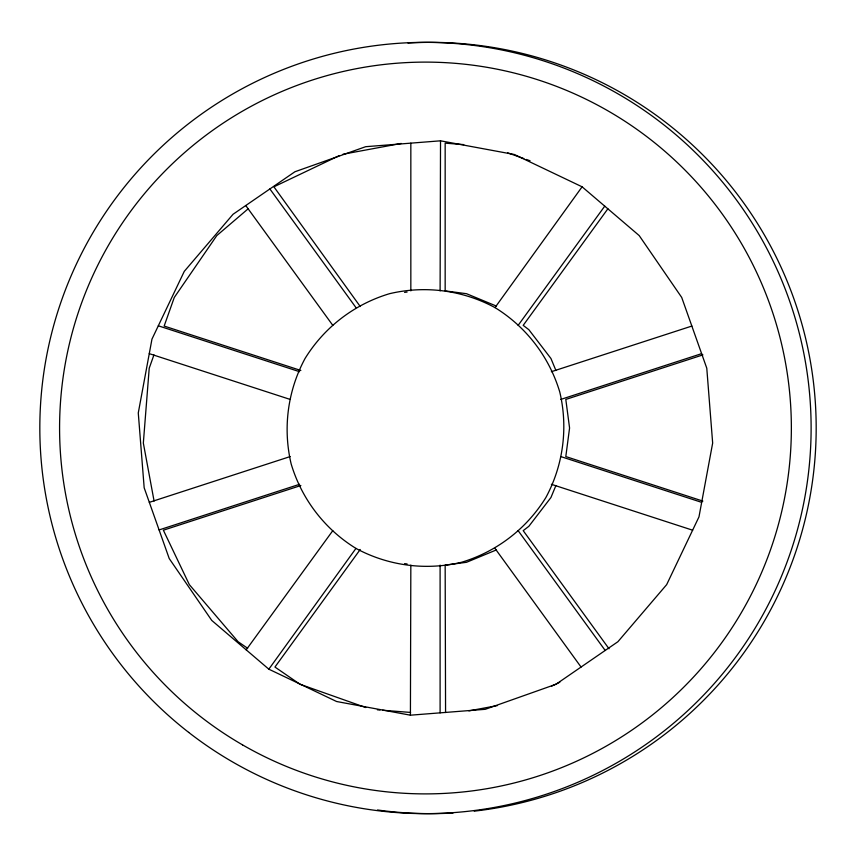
<?xml version="1.0" encoding="UTF-8"?>
<svg xmlns="http://www.w3.org/2000/svg" width="856" height="856" viewBox="0 0 856 856"><rect width="100%" height="100%" fill="white"/><g stroke="black" fill="none" stroke-linecap="round" stroke-linejoin="round"><path stroke-width="1.28" d="M410.42 715.188L336.601 701.513L268.838 669.189L211.753 620.429L169.231 558.561L144.172 487.792L138.276 412.945L151.961 339.126L184.275 271.373L233.035 214.278L294.913 171.756L365.673 146.697L440.519 140.812L514.338 154.487L582.101 186.811L639.186 235.571L681.708 297.439L706.778 368.208L712.663 443.055L698.978 516.874L666.663 584.627L617.904 641.722L556.036 684.244L485.266 709.303L410.42 715.188L410.837 565.11M440.102 290.89L440.519 140.812M153.952 354.876L149.222 368.208L143.337 443.055L154.091 501.07M555.918 485.491L550.943 497.518L528.848 526.312L523.198 530.645L609.023 648.773M494.993 307.593C526.226 326.853 549.252 356.856 559.77 392.016C568.234 427.722 563.302 465.225 545.882 497.518C526.622 528.751 496.608 551.778 461.459 562.296C425.753 570.77 388.25 565.827 355.957 548.407C324.713 529.147 301.687 499.144 291.168 463.984C282.705 428.278 287.637 390.775 305.057 358.482C324.317 327.249 354.33 304.222 389.48 293.704C425.186 285.23 462.689 290.173 494.993 307.593L582.101 186.811M268.838 669.189L355.957 548.407M360.226 549.488L274.947 667.049L299.964 684.244L365.769 707.548M246.196 649.854L332.802 530.645M518.137 325.355L604.743 206.146M607.888 208.778L523.198 325.355L528.848 329.688L550.943 358.482L555.918 370.509M248.219 208.746L216.814 235.571L174.292 297.439L164.149 326.061L300.841 370.477M339.286 155.621L273.899 186.811L360.237 306.512M551.499 686.202L559.813 682.232M496.459 549.894L466.52 562.296L445.163 565.11L445.569 712.534M149.319 502.344L290.195 456.569M551.36 371.707L691.851 326.061M159.088 529.939L299.579 484.293M560.744 399.431L701.62 353.656M300.852 485.523L163.368 530.196L189.337 584.627L238.096 641.722L247.63 648.27M702.926 354.887L565.805 399.431L569.572 428L565.805 456.569L702.872 501.102M342.956 154.251L401.229 143.444M468.895 710.876L497.379 705.59M404.588 292.377L407.103 292.046M463.759 144.611L445.163 143.145L445.163 290.89L466.52 293.704L496.459 306.106M377.378 709.827L380.032 710.031M382.685 710.245L410.58 712.438M404.588 563.623L407.103 563.954M158.317 325.804L299.579 371.707M560.744 456.569L701.674 502.354M149.265 353.646L290.195 399.431M551.36 484.293L692.632 530.196M507.704 152.85L523.84 158.563M526.322 159.451L530.057 160.768M518.137 530.645L605.192 650.464M269.886 188.951L355.957 307.593M494.993 548.407L581.053 667.049M245.758 205.536L332.802 325.355M440.102 565.11L440.102 712.855M410.837 143.145L410.837 290.89M407.97 43.014A385.649 385.649 0 0 1 814.752 394.851A385.649 385.649 0 0 1 474.245 811.156M453.091 812.986A385.649 385.649 0 0 1 377.507 809.979M242.526 744.87A365.887 365.887 0 0 0 791.361 428A365.887 365.887 0 0 0 242.526 111.13A365.887 365.887 0 0 0 242.526 744.87M188.684 732.394A385.649 385.649 0 0 0 807.476 480.869A385.649 385.649 0 0 0 280.254 70.738A385.649 385.649 0 0 0 188.684 732.394"/></g></svg>
